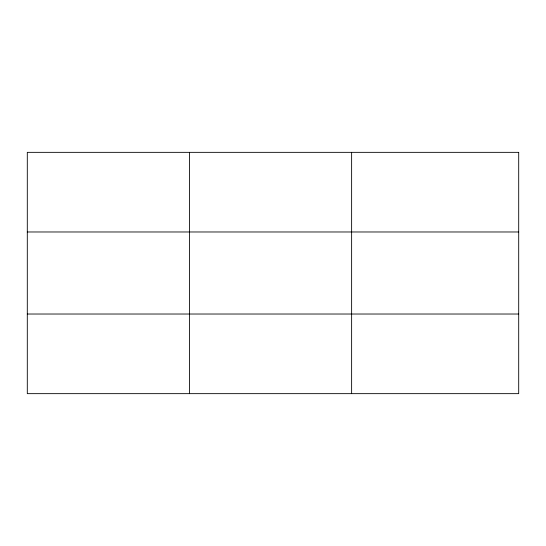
<?xml version="1.0" encoding="UTF-8"?>
<svg xmlns="http://www.w3.org/2000/svg" width="546" height="546" viewBox="0 0 546 546"><rect width="100%" height="100%" fill="white"/><g stroke="black" fill="none" stroke-linecap="round" stroke-linejoin="round"><path stroke-width="0.82" d="M189.462 393.652L189.462 152.348M351.624 393.652L351.624 152.348M27.3 231.975L518.7 231.975M27.3 314.025L518.7 314.025M518.7 152.348L518.7 393.652L27.3 393.652L27.3 152.348L518.7 152.348"/></g></svg>
